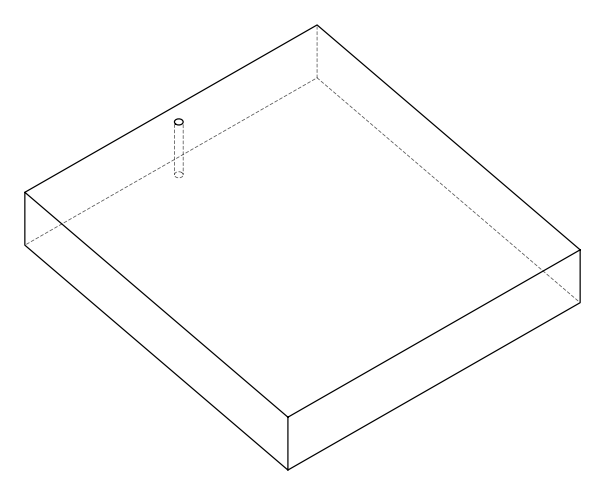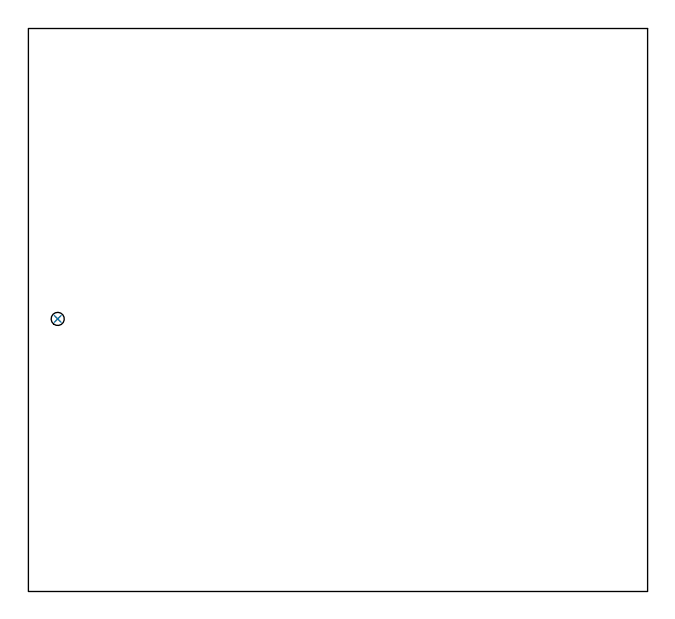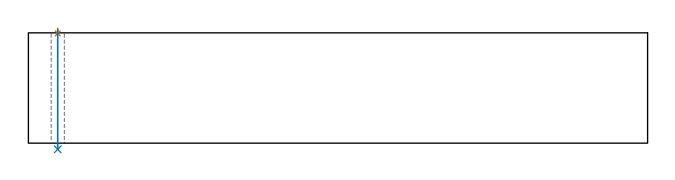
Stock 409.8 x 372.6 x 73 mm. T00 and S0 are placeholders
(PLAN: 2 operations, 1 tool changes, 0.3 min)
(1 SPOT_DRILL | STEP1HOLE | NXT0321_9005460120000 | 0.03 min | 0 mm3)
(2 DRILL_THROUGH_HOLE_INTO_CENTER | STEP1HOLE | UGT0301_203 | 0.32 min | 4310 mm3)
(TOOL NXT0321_9005460120000 | NC Spot Drill, 142deg, 12mm, Carbide, Uncoated | D12 PA142 FL30 Z2)
(TOOL UGT0301_203 | Twist Drill 8.7 mm | D8.7 PA118 FL80 Z2)
(OP 1 SPOT_DRILL)
G17 G21 G94 G90
T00 M6
G54
G17 G0 G90 X19.4 Y180.4 S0 M3
G43 Z83. H0
G94 G81 G98 Z72.626 F250. R76.
G80
M5
M2
(OP 2 DRILL_THROUGH_HOLE_INTO_CENTER)
G17 G21 G94 G90
T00 M6
G54
G17 G0 G90 X19.4 Y180.4 S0 M3
G43 Z83. H0
G94 G73 G98 Z-4.114 F250. Q8.568 R75.
G80
M5
M2
